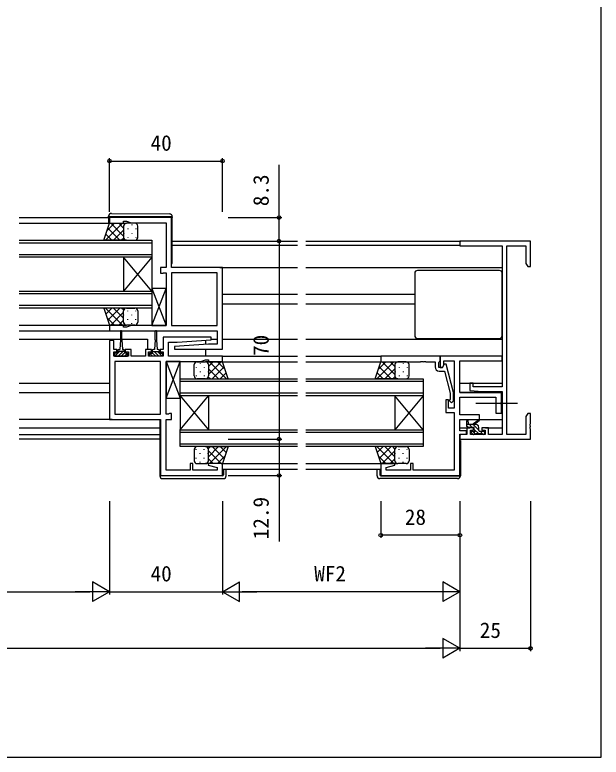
# Model space of a CAD drawing. Units: millimetres, scale not verified. Extents: x -437 to 438, y -281 to 278.
# Drawn here: x 230.7 to 438.2, y -280.9 to -18.4 of the extents above; entities that cross this region are included whole.
import ezdxf
from ezdxf.enums import TextEntityAlignment as Align

# ---------------------------------------------------------------- set-up
doc = ezdxf.new("R2010")
doc.units = ezdxf.units.MM
doc.header["$LTSCALE"] = 2
for name, color, linetype in [('0-2_YKK_11', 7, 'Continuous'), ('0-3_YKK_12', 2, 'Continuous'), ('0-4_YKK_13', 4, 'Continuous'), ('0-6_YKK_D', 6, 'Continuous'), ('0-7_YKK_ZWAK', 7, 'Continuous')]:
    doc.layers.add(name, color=color, linetype=linetype)
doc.styles.add('ＭＳ ゴシック', font='')
doc.styles.get('ＭＳ ゴシック').set_extended_font_data('MS Gothic')

msp = doc.modelspace()

# ---------------------------------------------------------------- linework, layer by layer
at = {"layer": '0-2_YKK_11'}
for points in [[(264.2, -130.1), (302.3, -130.1), (302.3, -134.9), (299.2, -134.9), (287.186, -135.63), (287.215, -136.6), (304.2, -136.6), (304.2, -107.7), (286.2, -107.7), (286.2, -90.1), (264.2, -90.1), (264.2, -92.1), (269.2, -92.1), (269.2, -91.4), (270.2, -91.4), (271.848, -92), (284.2, -92), (284.2, -107.7), (282.2, -107.7), (282.2, -109.8), (283, -109.8), (283.173, -109.7), (283.346, -109.6), (284.2, -109.6), (284.2, -128.2), (271.848, -128.2), (270.2, -128.8), (269.2, -128.8), (269.2, -128.1), (264.2, -128.1)], [(286.2, -109.6), (286.2, -128.2), (302.3, -128.2), (302.3, -109.6)], [(282.2, -159.6), (282.2, -141), (266.1, -141), (266.1, -159.6)]]:
    msp.add_lwpolyline(points, close=True, dxfattribs=at)
for points in [[(404.83, -166.77), (404.83, -100.03), (411.57, -100.03), (411.57, -106.309), (412.2, -107.4), (413.2, -107.4), (413.2, -98.4), (388.2, -98.4), (388.2, -100.03), (403.2, -100.03), (403.2, -149.9), (392.9, -149.9), (392.9, -148.6), (391.7, -148.6), (391.7, -151.206), (396.2, -151.6), (403.2, -151.6), (403.2, -166.77), (398.3, -166.77), (398.3, -164.5), (396, -164.5), (396, -165.3), (397.1, -165.3), (397.1, -166.77), (391.9, -166.77), (391.9, -165.3), (393, -165.3), (393, -164.5), (390.7, -164.5), (390.7, -166.77), (388.2, -166.77), (388.2, -168.4), (413.2, -168.4), (413.2, -164.858), (413.08, -164.675), (413.08, -164.125), (413.2, -163.942), (413.2, -163.858), (413.08, -163.675), (413.08, -163.125)], [(264.2, -139.1), (264.2, -161.5), (282.2, -161.5), (282.2, -181.3), (304.2, -181.3), (304.2, -177.1), (299.239, -177.1), (299.171, -177.622), (302.3, -178.461), (302.3, -179.4), (293.7, -179.4), (293.7, -177.1), (292.7, -177.1), (292.7, -179.4), (284.2, -179.4), (284.2, -161.5), (286.2, -161.5), (286.2, -159.4), (285.4, -159.4), (285.227, -159.5), (285.054, -159.6), (284.2, -159.6), (284.2, -141), (296.552, -141), (298.2, -140.4), (299.2, -140.4), (299.2, -141.1), (304.2, -141.1), (304.2, -139.1), (285.1, -139.1), (285.1, -134.1), (288.2, -134.1), (300.214, -133.37), (300.185, -132.4), (283.2, -132.4), (283.2, -136.8), (282.1, -136.8), (282.1, -137.6), (283.2, -137.6), (283.2, -139.1)], [(283.2, -139.1), (278, -139.1), (278, -137.6), (279.1, -137.6), (279.1, -136.8), (277, -136.8), (277, -139.1), (271.9, -139.1), (271.9, -136.8), (269.8, -136.8), (269.8, -137.6), (270.9, -137.6), (270.9, -139.1), (265.7, -139.1), (265.7, -137.6), (266.8, -137.6), (266.8, -136.8), (265.7, -136.8), (265.7, -133.6), (264.2, -133.6), (264.2, -139.1)], [(381.2, -139.1), (360.2, -139.1), (360.2, -141.1), (374.242, -141.1), (374.425, -140.98), (374.975, -140.98), (375.158, -141.1), (375.242, -141.1), (375.425, -140.98), (375.975, -140.98), (376.158, -141.1), (379.4, -141.1), (379.4, -142.9)], [(360.2, -181.3), (388.2, -181.3), (388.2, -166.7), (390.5, -166.7), (390.5, -165.5), (388.2, -165.5), (388.2, -161.5), (395.2, -161.5), (395.2, -159.9), (388.2, -159.9), (388.2, -153.6), (400.9, -153.6), (400.9, -159.3), (402.9, -159.3), (402.9, -156.258), (402.78, -156.075), (402.78, -155.525), (402.9, -155.342), (402.9, -152), (388.2, -152), (388.2, -140.7), (403.2, -140.7), (403.2, -139.1), (381.2, -139.1), (381.2, -143.1), (382, -143.1), (382.5, -142.234), (382.5, -140.7), (386.2, -140.7), (386.2, -157.5), (384.2, -157.5), (384.2, -154.5), (383.2, -154.5), (383.2, -159), (386.2, -159), (386.2, -179.4), (371.7, -179.4), (371.7, -177.1), (370.7, -177.1), (370.7, -179.4)], [(380.9, -144.4), (382.72, -144.4), (384.8, -152.161), (384.8, -154.351), (384.376, -154.776), (385.224, -155.624), (386, -154.849), (386, -152.003), (383.293, -141.9), (382.693, -141.9), (382, -143.1), (380.7, -143.1), (380.7, -141.3), (380.9, -141.1), (381.2, -140.8), (381.2, -139.1)], [(413.08, -163.125), (413.2, -162.942), (413.2, -159.4), (412.2, -159.4), (411.57, -160.491), (411.57, -166.77), (404.83, -166.77)], [(370.7, -179.4), (362.1, -179.4), (362.1, -178.461), (365.229, -177.622), (365.161, -177.1), (360.2, -177.1), (360.2, -181.3)]]:
    msp.add_lwpolyline(points, dxfattribs=at)
msp.add_arc((380.9, -142.9), 1.5, 180.00001, 269.99999, dxfattribs=at)
at = {"layer": '0-3_YKK_12'}
for p, q in [((232.2, -90.1), (263.9, -90.1)), ((232.2, -92.1), (264.7, -92.1)), ((232.2, -98.1), (279.2, -98.1)), ((279.2, -99.1), (232.2, -99.1)), ((286.4, -98.4), (330.7, -98.4)), ((333.7, -98.4), (388.5, -98.4)), ((286.4, -99.8), (330.7, -99.8)), ((333.7, -99.8), (388.2, -99.8)), ((232.2, -103.1), (279.2, -103.1)), ((269.2, -104.1), (269.2, -116.1)), ((279.2, -104.1), (269.2, -116.1)), ((279.2, -116.1), (269.2, -104.1)), ((279.2, -104.1), (279.2, -116.1)), ((303.2, -107.7), (330.7, -107.7)), ((333.7, -107.7), (403.2, -107.7)), ((232.2, -116.1), (279.2, -116.1)), ((279.2, -117.1), (232.2, -117.1)), ((304.2, -117.2), (330.7, -117.2)), ((333.7, -117.2), (372.2, -117.2)), ((304.2, -120.6), (330.7, -120.6)), ((333.7, -120.6), (372.2, -120.6)), ((232.2, -121.1), (279.2, -121.1)), ((232.2, -128.1), (264.7, -128.1)), ((232.2, -130.1), (264.5, -130.1)), ((232.2, -133.1), (268.05, -133.1)), ((268.55, -133.1), (277.7, -133.1)), ((277.7, -133.1), (277.7, -136.846)), ((298.2, -133.492), (298.2, -134.961)), ((300.158, -133.1), (302.3, -133.1)), ((304.2, -133.1), (330.7, -133.1)), ((333.7, -133.1), (403.2, -133.1)), ((298.2, -136.6), (298.2, -139.1)), ((303.9, -139.1), (330.7, -139.1)), ((333.7, -139.1), (360.5, -139.1)), ((303.7, -141.1), (330.7, -141.1)), ((333.7, -141.1), (360.7, -141.1)), ((232.2, -148.6), (264.2, -148.6)), ((289.2, -147.1), (330.7, -147.1)), ((289.2, -153.1), (289.2, -147.1)), ((330.7, -148.1), (289.2, -148.1)), ((333.7, -147.1), (375.2, -147.1)), ((375.2, -148.1), (333.7, -148.1)), ((388.2, -148.6), (403.2, -148.6)), ((232.2, -152), (264.2, -152)), ((289.2, -152.1), (330.7, -152.1)), ((333.7, -152.1), (375.2, -152.1)), ((388.2, -152), (403.2, -152)), ((289.2, -153.1), (289.2, -165.1)), ((289.2, -153.1), (299.2, -165.1)), ((289.2, -165.1), (299.2, -153.1)), ((330.7, -153.1), (289.2, -153.1)), ((299.2, -153.1), (299.2, -165.1)), ((365.2, -153.1), (365.2, -165.1)), ((375.2, -153.1), (365.2, -165.1)), ((375.2, -165.1), (365.2, -153.1)), ((375.2, -153.1), (375.2, -165.1)), ((232.2, -164.5), (282, -164.5)), ((289.2, -165.1), (330.7, -165.1)), ((289.2, -171.1), (289.2, -165.1)), ((333.7, -165.1), (375.2, -165.1)), ((388.2, -164.5), (391.7, -164.5)), ((397.3, -164.5), (403.2, -164.5)), ((232.2, -166.77), (282, -166.77)), ((330.7, -166.1), (289.2, -166.1)), ((375.2, -166.1), (333.7, -166.1)), ((388.307, -166.77), (388.5, -166.77)), ((282, -168.4), (232.2, -168.4)), ((289.2, -170.1), (330.7, -170.1)), ((333.7, -170.1), (375.2, -170.1)), ((388.2, -168.4), (388.5, -168.4)), ((330.7, -171.1), (289.2, -171.1)), ((303.7, -177.1), (330.7, -177.1)), ((333.7, -177.1), (360.7, -177.1)), ((304.2, -179.1), (330.7, -179.1)), ((333.7, -179.1), (360.2, -179.1))]:
    msp.add_line(p, q, dxfattribs=at)
for points in [[(279.2, -98.1), (279.2, -104.1), (232.2, -104.1)], [(279.2, -116.1), (279.2, -122.1), (232.2, -122.1)], [(375.2, -147.1), (375.2, -153.1), (333.7, -153.1)], [(375.2, -165.1), (375.2, -171.1), (333.7, -171.1)]]:
    msp.add_lwpolyline(points, dxfattribs=at)
at = {"layer": '0-4_YKK_13'}
for p, q in [((264.909, -88.612), (285.409, -88.791)), ((263.9, -89.8), (263.9, -89.612)), ((264.404, -89.8), (263.9, -89.8)), ((263.9, -90.1), (263.9, -89.8)), ((263.9, -90.1), (263.9, -92.1)), ((285.904, -89.8), (264.404, -89.8)), ((286.4, -89.8), (286.4, -90.1)), ((286.4, -106.1), (286.4, -89.8)), ((268.832, -92.1), (262.832, -98.1)), ((266.003, -92.1), (263.298, -94.805)), ((267.851, -98.1), (263.613, -93.861)), ((269.2, -96.62), (264.68, -92.1)), ((269.2, -93.792), (267.508, -92.1)), ((269.2, -93.1), (269.2, -97.1)), ((269.2, -93.1), (269.2, -97.1)), ((269.29, -92.685), (269.29, -92.72)), ((273.2, -92.1), (270.2, -92.1)), ((270.705, -93.935), (270.705, -94.135)), ((272.12, -92.52), (272.12, -92.72)), ((273.535, -93.935), (273.535, -94.135)), ((274.2, -97.1), (274.2, -93.1)), ((265.023, -98.1), (262.906, -95.983)), ((269.2, -94.56), (265.66, -98.1)), ((269.29, -95.55), (269.29, -95.75)), ((270.705, -96.965), (270.705, -97.165)), ((272.12, -95.55), (272.12, -95.75)), ((273.535, -96.965), (273.535, -97.165)), ((269.233, -97.355), (268.489, -98.1)), ((270.2, -98.1), (273.2, -98.1)), ((372.2, -109.8), (372.2, -131.8)), ((402.2, -108.8), (373.2, -108.8)), ((403.2, -131.8), (403.2, -109.8)), ((279.2, -128.2), (284.2, -115.2)), ((279.2, -115.2), (284.2, -128.2)), ((268.832, -128.1), (262.832, -122.1)), ((265.023, -122.1), (262.906, -124.217)), ((267.851, -122.1), (263.613, -126.339)), ((269.2, -125.64), (265.66, -122.1)), ((269.233, -122.845), (268.489, -122.1)), ((269.2, -127.1), (269.2, -123.1)), ((269.2, -127.1), (269.2, -123.1)), ((270.2, -122.1), (273.2, -122.1)), ((270.705, -123.235), (270.705, -123.035)), ((273.535, -123.235), (273.535, -123.058)), ((274.2, -123.1), (274.2, -127.1)), ((266.003, -128.1), (263.298, -125.395)), ((269.2, -123.58), (264.68, -128.1)), ((269.29, -124.65), (269.29, -124.45)), ((272.12, -124.65), (272.12, -124.45)), ((269.2, -126.408), (267.508, -128.1)), ((269.29, -127.515), (269.29, -127.48)), ((273.2, -128.1), (270.2, -128.1)), ((270.705, -126.265), (270.705, -126.065)), ((272.12, -127.68), (272.12, -127.48)), ((273.535, -126.265), (273.535, -126.065)), ((268.05, -130.35), (268.05, -133.3)), ((268.55, -133.3), (268.55, -130.35)), ((280.35, -133.3), (280.35, -130.35)), ((280.85, -130.35), (280.85, -133.3)), ((268.05, -133.3), (267.8, -136.8)), ((268.55, -133.3), (268.8, -136.8)), ((280.35, -133.3), (280.1, -136.8)), ((280.85, -133.3), (281.1, -136.8)), ((373.2, -132.8), (402.2, -132.8)), ((266.088, -138), (266, -138.088)), ((267.71, -137.5), (266.11, -139.1)), ((267.05, -138), (267.05, -137.2)), ((269.55, -137.5), (267.05, -137.5)), ((267.45, -136.8), (267.8, -136.8)), ((269.55, -137.905), (268.355, -139.1)), ((268.8, -136.8), (269.15, -136.8)), ((270.578, -138), (269.478, -139.1)), ((269.55, -137.2), (269.55, -138)), ((278.322, -138), (279.422, -139.1)), ((279.35, -137.2), (279.35, -138)), ((279.35, -137.5), (281.85, -137.5)), ((279.35, -137.905), (280.545, -139.1)), ((280.1, -136.8), (279.75, -136.8)), ((281.45, -136.8), (281.1, -136.8)), ((281.19, -137.5), (282.79, -139.1)), ((281.85, -138), (281.85, -137.2)), ((282.812, -138), (282.9, -138.088)), ((284.2, -154), (289.2, -141)), ((284.2, -141), (289.2, -154)), ((295.2, -141.1), (298.2, -141.1)), ((296.28, -141.52), (296.28, -141.72)), ((299.11, -141.685), (299.11, -141.72)), ((299.2, -142.792), (300.892, -141.1)), ((299.2, -145.62), (303.72, -141.1)), ((299.568, -141.1), (305.568, -147.1)), ((302.397, -141.1), (305.102, -143.805)), ((364.832, -141.1), (358.832, -147.1)), ((362.003, -141.1), (359.298, -143.805)), ((365.2, -145.62), (360.68, -141.1)), ((365.2, -142.792), (363.508, -141.1)), ((365.29, -141.685), (365.29, -141.72)), ((369.2, -141.1), (366.2, -141.1)), ((368.12, -141.52), (368.12, -141.72)), ((294.2, -146.1), (294.2, -142.1)), ((294.865, -142.935), (294.865, -143.135)), ((297.695, -142.935), (297.695, -143.135)), ((299.2, -142.1), (299.2, -146.1)), ((299.2, -142.1), (299.2, -146.1)), ((299.2, -143.56), (302.74, -147.1)), ((300.549, -147.1), (304.787, -142.861)), ((363.851, -147.1), (359.613, -142.861)), ((365.2, -143.56), (361.66, -147.1)), ((365.2, -142.1), (365.2, -146.1)), ((365.2, -142.1), (365.2, -146.1)), ((366.705, -142.935), (366.705, -143.135)), ((369.535, -142.935), (369.535, -143.135)), ((370.2, -146.1), (370.2, -142.1)), ((294.865, -145.965), (294.865, -146.165)), ((296.28, -144.55), (296.28, -144.75)), ((297.695, -145.965), (297.695, -146.165)), ((299.11, -144.55), (299.11, -144.75)), ((299.167, -146.355), (299.911, -147.1)), ((303.377, -147.1), (305.494, -144.983)), ((361.023, -147.1), (358.906, -144.983)), ((365.233, -146.355), (364.489, -147.1)), ((365.29, -144.55), (365.29, -144.75)), ((366.705, -145.965), (366.705, -146.165)), ((368.12, -144.55), (368.12, -144.75)), ((369.535, -145.965), (369.535, -146.165)), ((298.2, -147.1), (295.2, -147.1)), ((366.2, -147.1), (369.2, -147.1)), ((408.583, -155.8), (393.9, -155.8)), ((265.2, -161.5), (232.2, -161.5)), ((390.7, -163.97), (390.7, -161.971)), ((391, -162.144), (391.199, -163.27)), ((392.6, -163.27), (394.818, -161.587)), ((393.2, -163.27), (395.019, -161.869)), ((395.105, -161.5), (403.2, -161.5)), ((393.9, -163.27), (390.7, -163.27)), ((391.239, -164.27), (390.7, -163.731)), ((393, -164.27), (391, -164.27)), ((392.586, -164.27), (391.586, -163.27)), ((394.9, -165.237), (392.933, -163.27)), ((393.3, -165.209), (393.3, -164.57)), ((394.886, -166.57), (393.3, -164.984)), ((394.744, -163.734), (394.436, -163.426)), ((394.9, -165.37), (394.9, -164.27)), ((392.788, -166.682), (392.288, -166.182)), ((392.5, -165.67), (392.839, -165.67)), ((393.708, -166.739), (392.639, -165.67)), ((393.6, -166.77), (393, -166.77)), ((395.9, -166.57), (393.8, -166.57)), ((395.2, -165.67), (396.6, -165.67)), ((396.433, -166.77), (395.333, -165.67)), ((396.6, -166.77), (396.1, -166.77)), ((396.884, -165.874), (396.696, -165.686)), ((396.9, -165.97), (396.9, -166.47)), ((294.2, -172.1), (294.2, -176.1)), ((294.865, -172.235), (294.865, -172.035)), ((298.2, -171.1), (295.2, -171.1)), ((297.695, -172.235), (297.695, -172.035)), ((299.167, -171.845), (299.911, -171.1)), ((299.2, -174.64), (302.74, -171.1)), ((299.2, -176.1), (299.2, -172.1)), ((299.2, -176.1), (299.2, -172.1)), ((299.2, -172.58), (303.72, -177.1)), ((299.568, -177.1), (305.568, -171.1)), ((300.549, -171.1), (304.787, -175.339)), ((303.377, -171.1), (305.494, -173.217)), ((364.832, -177.1), (358.832, -171.1)), ((361.023, -171.1), (358.906, -173.217)), ((363.851, -171.1), (359.613, -175.339)), ((365.2, -172.58), (360.68, -177.1)), ((365.2, -174.64), (361.66, -171.1)), ((365.233, -171.845), (364.489, -171.1)), ((365.2, -176.1), (365.2, -172.1)), ((365.2, -176.1), (365.2, -172.1)), ((366.2, -171.1), (369.2, -171.1)), ((366.705, -172.235), (366.705, -172.035)), ((369.535, -172.235), (369.535, -172.058)), ((370.2, -172.1), (370.2, -176.1)), ((294.865, -175.265), (294.865, -175.065)), ((296.28, -173.65), (296.28, -173.45)), ((297.695, -175.265), (297.695, -175.065)), ((299.11, -173.65), (299.11, -173.45)), ((299.2, -175.408), (300.892, -177.1)), ((302.397, -177.1), (305.102, -174.395)), ((362.003, -177.1), (359.298, -174.395)), ((365.2, -175.408), (363.508, -177.1)), ((365.29, -173.65), (365.29, -173.45)), ((366.705, -175.265), (366.705, -175.065)), ((368.12, -173.65), (368.12, -173.45)), ((369.535, -175.265), (369.535, -175.065)), ((295.2, -177.1), (298.2, -177.1)), ((296.28, -176.68), (296.28, -176.48)), ((299.11, -176.515), (299.11, -176.48)), ((365.29, -176.515), (365.29, -176.48)), ((369.2, -177.1), (366.2, -177.1)), ((368.12, -176.68), (368.12, -176.48)), ((282, -181.1), (282, -181.4)), ((304.5, -179.1), (304.5, -181.1)), ((305.5, -181.4), (305.5, -179.1)), ((358.9, -181.4), (358.9, -179.1)), ((359.9, -179.1), (359.9, -181.1)), ((388.4, -181.1), (388.4, -181.4)), ((282.5, -181.4), (282, -181.4)), ((304.2, -181.4), (282.5, -181.4)), ((283, -182.4), (304.5, -182.4)), ((387.4, -182.4), (359.9, -182.4)), ((360.2, -181.4), (387.9, -181.4)), ((387.9, -181.4), (388.4, -181.4))]:
    msp.add_line(p, q, dxfattribs=at)
for points in [[(286.4, -89.791), (286.4, -89.8), (285.904, -89.8)], [(270.2, -98.1), (262.2, -98.1), (264.2, -92.1), (270.2, -92.1)], [(270.2, -122.1), (262.2, -122.1), (264.2, -128.1), (270.2, -128.1)], [(267.05, -138), (266, -138), (266, -139.1), (270.6, -139.1), (270.6, -138), (269.55, -138)], [(268.833, -137.5), (268.3, -138.033), (267.233, -139.1)], [(281.85, -138), (282.9, -138), (282.9, -139.1), (278.3, -139.1), (278.3, -138), (279.35, -138)], [(280.067, -137.5), (280.6, -138.033), (281.667, -139.1)], [(298.2, -147.1), (306.2, -147.1), (304.2, -141.1), (298.2, -141.1)], [(366.2, -147.1), (358.2, -147.1), (360.2, -141.1), (366.2, -141.1)], [(282.2, -161.8), (282, -161.8), (282, -181.4)], [(388.2, -168.9), (388.4, -168.9), (388.4, -181.4)], [(298.2, -171.1), (306.2, -171.1), (304.2, -177.1), (298.2, -177.1)], [(366.2, -171.1), (358.2, -171.1), (360.2, -177.1), (366.2, -177.1)]]:
    msp.add_lwpolyline(points, dxfattribs=at)
for points in [[(279.2, -128.2), (284.2, -128.2), (284.2, -115.2), (279.2, -115.2)], [(284.2, -154), (289.2, -154), (289.2, -141), (284.2, -141)]]:
    msp.add_lwpolyline(points, close=True, dxfattribs=at)
for centre, radius, start, end in [((264.9, -89.612), 1, 89.5, 180), ((285.4, -89.791), 1, 0, 89.5), ((270.2, -93.1), 1, 90.0001, 180.0001), ((270.2, -93.1), 1, 90.0001, 180.0001), ((273.2, -93.1), 1, 0.0001, 90.0001), ((270.2, -97.1), 1, 180.0001, 270.0001), ((270.2, -97.1), 1, 180.0001, 270.0001), ((273.2, -97.1), 1, 270.0001, 0.0001), ((285.9, -106.1), 0.5, 306.86983, 0), ((373.2, -109.8), 1, 90, 180), ((402.2, -109.8), 1, 0, 90), ((270.2, -123.1), 1, 89.9999, 179.9999), ((270.2, -123.1), 1, 89.9999, 179.9999), ((273.2, -123.1), 1, 359.9999, 89.9999), ((270.2, -127.1), 1, 179.9999, 269.9999), ((270.2, -127.1), 1, 179.9999, 269.9999), ((273.2, -127.1), 1, 269.9999, 359.9999), ((268.3, -130.35), 0.25, 0, 180), ((280.6, -130.35), 0.25, 0, 180), ((373.2, -131.8), 1, 180, 270), ((402.2, -131.8), 1, 270, 0), ((267.45, -137.2), 0.4, 90, 180), ((269.15, -137.2), 0.4, 0, 90), ((279.75, -137.2), 0.4, 90, 180), ((281.45, -137.2), 0.4, 0, 90), ((295.2, -142.1), 1, 89.9999, 179.9999), ((298.2, -142.1), 1, 359.9999, 89.9999), ((298.2, -142.1), 1, 359.9999, 89.9999), ((366.2, -142.1), 1, 90.0001, 180.0001), ((366.2, -142.1), 1, 90.0001, 180.0001), ((369.2, -142.1), 1, 0.0001, 90.0001), ((295.2, -146.1), 1, 179.9999, 269.9999), ((298.2, -146.1), 1, 269.9999, 359.9999), ((298.2, -146.1), 1, 269.9999, 359.9999), ((366.2, -146.1), 1, 180.0001, 270.0001), ((366.2, -146.1), 1, 180.0001, 270.0001), ((369.2, -146.1), 1, 270.0001, 0.0001), ((390.9, -161.971), 0.2, 300, 180), ((395, -161.67), 0.2, 275.58289, 155.58289), ((391, -163.97), 0.3, 180, 270), ((393, -164.57), 0.3, 0, 90), ((393.6, -165.209), 0.3, 180, 236.94427), ((393.9, -164.27), 1, 0, 90), ((395.2, -165.37), 0.3, 180, 270), ((392.5, -165.97), 0.3, 90, 225), ((393, -166.47), 0.3, 225, 270), ((392.839, -165.97), 0.3, 33.05573, 90), ((393.3, -165.67), 0.25, 213.05573, 56.94427), ((393.6, -166.57), 0.2, 270, 0), ((396.1, -166.57), 0.2, 180, 270), ((396.6, -165.97), 0.3, 0, 90), ((396.6, -166.47), 0.3, 270, 0), ((295.2, -172.1), 1, 90.0001, 180.0001), ((298.2, -172.1), 1, 0.0001, 90.0001), ((298.2, -172.1), 1, 0.0001, 90.0001), ((366.2, -172.1), 1, 89.9999, 179.9999), ((366.2, -172.1), 1, 89.9999, 179.9999), ((369.2, -172.1), 1, 359.9999, 89.9999), ((295.2, -176.1), 1, 180.0001, 270.0001), ((298.2, -176.1), 1, 270.0001, 0.0001), ((298.2, -176.1), 1, 270.0001, 0.0001), ((366.2, -176.1), 1, 179.9999, 269.9999), ((366.2, -176.1), 1, 179.9999, 269.9999), ((369.2, -176.1), 1, 269.9999, 359.9999), ((304.2, -181.1), 0.3, 270, 0), ((360.2, -181.1), 0.3, 180, 270), ((283, -181.4), 1, 180, 270), ((304.5, -181.4), 1, 270, 0), ((359.9, -181.4), 1, 180, 270), ((387.4, -181.4), 1, 270, 0)]:
    msp.add_arc(centre, radius, start, end, dxfattribs=at)
at = {"layer": '0-6_YKK_D'}
for p, q in [((264.2, -88.1), (264.2, -69.1)), ((264.2, -70.1), (304.2, -70.1)), ((304.2, -88.1), (304.2, -69.1)), ((306.2, -90.1), (325.2, -90.1)), ((324.2, -98.4), (324.2, -168.4)), ((306.2, -168.4), (325.2, -168.4)), ((306.2, -168.4), (325.2, -168.4)), ((306.2, -181.3), (325.2, -181.3)), ((264.2, -190.4), (264.2, -223.4)), ((264.2, -190.4), (264.2, -223.4)), ((304.2, -190.4), (304.2, -223.4)), ((304.2, -190.4), (304.2, -223.4)), ((360.2, -190.4), (360.2, -203.4)), ((388.2, -190.4), (388.2, -243.4)), ((388.2, -190.4), (388.2, -223.4)), ((388.2, -190.4), (388.2, -243.4)), ((388.2, -190.4), (388.2, -203.4)), ((413.2, -190.4), (413.2, -243.4)), ((388.2, -202.4), (360.2, -202.4)), ((264.2, -222.4), (258.138, -218.9)), ((258.138, -218.9), (258.138, -225.9)), ((304.2, -222.4), (310.262, -218.9)), ((310.262, -225.9), (310.262, -218.9)), ((388.2, -222.4), (382.138, -218.9)), ((382.138, -218.9), (382.138, -225.9)), ((32.2, -222.4), (257.2, -222.4)), ((264.2, -222.4), (252.076, -222.4)), ((264.2, -222.4), (258.138, -225.9)), ((264.2, -222.4), (304.2, -222.4)), ((304.2, -222.4), (310.262, -225.9)), ((304.2, -222.4), (316.324, -222.4)), ((381.2, -222.4), (311.2, -222.4)), ((388.2, -222.4), (376.076, -222.4)), ((388.2, -222.4), (382.138, -225.9)), ((388.2, -242.4), (382.138, -238.9)), ((382.138, -238.9), (382.138, -245.9)), ((-91.8, -242.4), (381.2, -242.4)), ((388.2, -242.4), (376.076, -242.4)), ((388.2, -242.4), (382.138, -245.9)), ((388.2, -242.4), (413.2, -242.4))]:
    msp.add_line(p, q, dxfattribs=at)
for points in [[(324.2, -98.4), (324.2, -90.1), (324.2, -71.49)], [(324.2, -168.4), (324.2, -181.3), (324.2, -204.682)]]:
    msp.add_lwpolyline(points, dxfattribs=at)
for centre in [(264.2, -70.1), (304.2, -70.1), (324.2, -90.1), (324.2, -98.4), (324.2, -98.4), (324.2, -168.4), (324.2, -168.4), (324.2, -181.3), (360.2, -202.4), (388.2, -202.4), (413.2, -242.4)]:
    msp.add_circle(centre, 0.637, dxfattribs=at)
at = {"layer": '0-7_YKK_ZWAK'}
msp.add_lwpolyline([(-436.8, -280.9), (438.2, -280.9), (438.2, 244.1)], dxfattribs=at)

# ---------------------------------------------------------------- texts
at = {"layer": '0-6_YKK_D', "style": 'ＭＳ ゴシック'}
for s, p in [('40', (278.745, -68.1)), ('28', (368.724, -200.4)), ('40', (278.745, -220.4)), ('WF2', (336.655, -220.4)), ('25', (395.245, -240.4))]:
    msp.add_text(s, height=5.499, dxfattribs=at).set_placement(p, align=Align.BOTTOM_LEFT)
for s, p in [('8.3', (322.2, -86.061)), ('70', (322.2, -139.025)), ('12.9', (322.2, -203.833))]:
    msp.add_text(s, height=5.499, rotation=90, dxfattribs=at).set_placement(p, align=Align.BOTTOM_LEFT)

doc.saveas('drawing.dxf')
